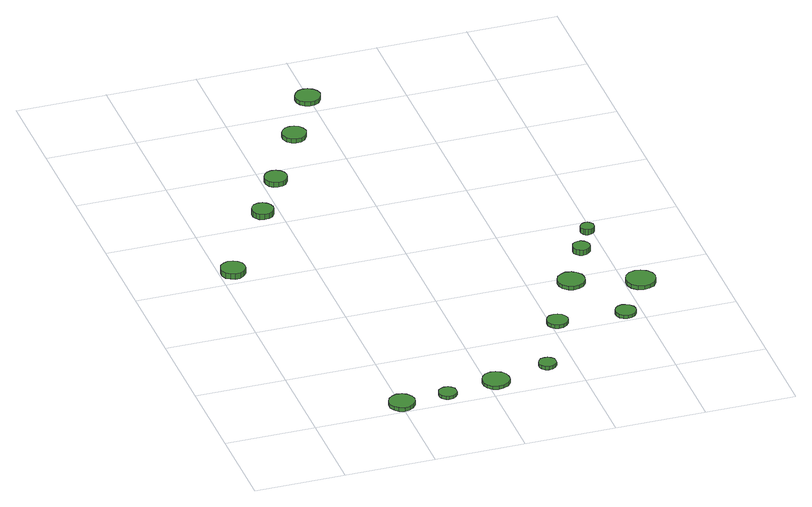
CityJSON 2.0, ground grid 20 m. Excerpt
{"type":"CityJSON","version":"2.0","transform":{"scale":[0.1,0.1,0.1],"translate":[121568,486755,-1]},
"CityObjects":{
"tree1":{"type":"SolitaryVegetationObject","attributes":{"function":"something"},"geometry":[{"type":"MultiSurface","lod":"1","boundaries":[[[0,1,2,3,4,5,6,7,8,9,10,11,12,13,14]],[[15,16,17,18,19,20,21,22,23,24,25,26,27,28,29]],[[0,29,28,1]],[[1,28,27,2]],[[2,27,26,3]],[[3,26,25,4]],[[4,25,24,5]],[[5,24,23,6]],[[6,23,22,7]],[[7,22,21,8]],[[8,21,20,9]],[[9,20,19,10]],[[10,19,18,11]],[[11,18,17,12]],[[12,17,16,13]],[[13,16,15,14]],[[14,15,29,0]]]}]},
"tree2":{"type":"SolitaryVegetationObject","attributes":{"function":"something"},"geometry":[{"type":"MultiSurface","lod":"1","boundaries":[[[30,31,32,33,34,35,36,37,38,39,40,41,42,43,44]],[[45,46,47,48,49,50,51,52,53,54,55,56,57,58,59]],[[30,59,58,31]],[[31,58,57,32]],[[32,57,56,33]],[[33,56,55,34]],[[34,55,54,35]],[[35,54,53,36]],[[36,53,52,37]],[[37,52,51,38]],[[38,51,50,39]],[[39,50,49,40]],[[40,49,48,41]],[[41,48,47,42]],[[42,47,46,43]],[[43,46,45,44]],[[44,45,59,30]]]}]},
"tree3":{"type":"SolitaryVegetationObject","attributes":{"function":"something"},"geometry":[{"type":"MultiSurface","lod":"1","boundaries":[[[60,61,62,63,64,65,66,67,68,69,70,71,72,73,74]],[[75,76,77,78,79,80,81,82,83,84,85,86,87,88,89]],[[60,89,88,61]],[[61,88,87,62]],[[62,87,86,63]],[[63,86,85,64]],[[64,85,84,65]],[[65,84,83,66]],[[66,83,82,67]],[[67,82,81,68]],[[68,81,80,69]],[[69,80,79,70]],[[70,79,78,71]],[[71,78,77,72]],[[72,77,76,73]],[[73,76,75,74]],[[74,75,89,60]]]}]},
"tree4":{"type":"SolitaryVegetationObject","attributes":{"function":"something"},"geometry":[{"type":"MultiSurface","lod":"1","boundaries":[[[90,91,92,93,94,95,96,97,98,99,100,101,102,103,104]],[[105,106,107,108,109,110,111,112,113,114,115,116,117,118,119]],[[90,119,118,91]],[[91,118,117,92]],[[92,117,116,93]],[[93,116,115,94]],[[94,115,114,95]],[[95,114,113,96]],[[96,113,112,97]],[[97,112,111,98]],[[98,111,110,99]],[[99,110,109,100]],[[100,109,108,101]],[[101,108,107,102]],[[102,107,106,103]],[[103,106,105,104]],[[104,105,119,90]]]}]},
"tree5":{"type":"SolitaryVegetationObject","attributes":{"function":"something"},"geometry":[{"type":"MultiSurface","lod":"1","boundaries":[[[120,121,122,123,124,125,126,127,128,129,130,131,132,133,134]],[[135,136,137,138,139,140,141,142,143,144,145,146,147,148,149]],[[120,149,148,121]],[[121,148,147,122]],[[122,147,146,123]],[[123,146,145,124]],[[124,145,144,125]],[[125,144,143,126]],[[126,143,142,127]],[[127,142,141,128]],[[128,141,140,129]],[[129,140,139,130]],[[130,139,138,131]],[[131,138,137,132]],[[132,137,136,133]],[[133,136,135,134]],[[134,135,149,120]]]}]},
"tree6":{"type":"SolitaryVegetationObject","attributes":{"function":"something"},"geometry":[{"type":"MultiSurface","lod":"1","boundaries":[[[150,151,152,153,154,155,156,157,158,159,160,161,162,163,164]],[[165,166,167,168,169,170,171,172,173,174,175,176,177,178,179]],[[150,179,178,151]],[[151,178,177,152]],[[152,177,176,153]],[[153,176,175,154]],[[154,175,174,155]],[[155,174,173,156]],[[156,173,172,157]],[[157,172,171,158]],[[158,171,170,159]],[[159,170,169,160]],[[160,169,168,161]],[[161,168,167,162]],[[162,167,166,163]],[[163,166,165,164]],[[164,165,179,150]]]}]},
"tree7":{"type":"SolitaryVegetationObject","attributes":{"function":"something"},"geometry":[{"type":"MultiSurface","lod":"1","boundaries":[[[180,181,182,183,184,185,186,187,188,189,190,191,192,193,194]],[[195,196,197,198,199,200,201,202,203,204,205,206,207,208,209]],[[180,209,208,181]],[[181,208,207,182]],[[182,207,206,183]],[[183,206,205,184]],[[184,205,204,185]],[[185,204,203,186]],[[186,203,202,187]],[[187,202,201,188]],[[188,201,200,189]],[[189,200,199,190]],[[190,199,198,191]],[[191,198,197,192]],[[192,197,196,193]],[[193,196,195,194]],[[194,195,209,180]]]}]},
"tree8":{"type":"SolitaryVegetationObject","attributes":{"function":"something"},"geometry":[{"type":"MultiSurface","lod":"1","boundaries":[[[210,211,212,213,214,215,216,217,218,219,220,221,222,223,224]],[[225,226,227,228,229,230,231,232,233,234,235,236,237,238,239]],[[210,239,238,211]],[[211,238,237,212]],[[212,237,236,213]],[[213,236,235,214]],[[214,235,234,215]],[[215,234,233,216]],[[216,233,232,217]],[[217,232,231,218]],[[218,231,230,219]],[[219,230,229,220]],[[220,229,228,221]],[[221,228,227,222]],[[222,227,226,223]],[[223,226,225,224]],[[224,225,239,210]]]}]},
"tree9":{"type":"SolitaryVegetationObject","attributes":{"function":"something"},"geometry":[{"type":"MultiSurface","lod":"1","boundaries":[[[240,241,242,243,244,245,246,247,248,249,250,251,252,253,254]],[[255,256,257,258,259,260,261,262,263,264,265,266,267,268,269]],[[240,269,268,241]],[[241,268,267,242]],[[242,267,266,243]],[[243,266,265,244]],[[244,265,264,245]],[[245,264,263,246]],[[246,263,262,247]],[[247,262,261,248]],[[248,261,260,249]],[[249,260,259,250]],[[250,259,258,251]],[[251,258,257,252]],[[252,257,256,253]],[[253,256,255,254]],[[254,255,269,240]]]}]},
"tree10":{"type":"SolitaryVegetationObject","attributes":{"function":"something"},"geometry":[{"type":"MultiSurface","lod":"1","boundaries":[[[270,271,272,273,274,275,276,277,278,279,280,281,282,283,284]],[[285,286,287,288,289,290,291,292,293,294,295,296,297,298,299]],[[270,299,298,271]],[[271,298,297,272]],[[272,297,296,273]],[[273,296,295,274]],[[274,295,294,275]],[[275,294,293,276]],[[276,293,292,277]],[[277,292,291,278]],[[278,291,290,279]],[[279,290,289,280]],[[280,289,288,281]],[[281,288,287,282]],[[282,287,286,283]],[[283,286,285,284]],[[284,285,299,270]]]}]},
"tree11":{"type":"SolitaryVegetationObject","attributes":{"function":"something"},"geometry":[{"type":"MultiSurface","lod":"1","boundaries":[[[300,301,302,303,304,305,306,307,308,309,310,311,312,313,314]],[[315,316,317,318,319,320,321,322,323,324,325,326,327,328,329]],[[300,329,328,301]],[[301,328,327,302]],[[302,327,326,303]],[[303,326,325,304]],[[304,325,324,305]],[[305,324,323,306]],[[306,323,322,307]],[[307,322,321,308]],[[308,321,320,309]],[[309,320,319,310]],[[310,319,318,311]],[[311,318,317,312]],[[312,317,316,313]],[[313,316,315,314]],[[314,315,329,300]]]}]},
"tree12":{"type":"SolitaryVegetationObject","attributes":{"function":"something"},"geometry":[{"type":"MultiSurface","lod":"1","boundaries":[[[330,331,332,333,334,335,336,337,338,339,340,341,342,343,344]],[[345,346,347,348,349,350,351,352,353,354,355,356,357,358,359]],[[330,359,358,331]],[[331,358,357,332]],[[332,357,356,333]],[[333,356,355,334]],[[334,355,354,335]],[[335,354,353,336]],[[336,353,352,337]],[[337,352,351,338]],[[338,351,350,339]],[[339,350,349,340]],[[340,349,348,341]],[[341,348,347,342]],[[342,347,346,343]],[[343,346,345,344]],[[344,345,359,330]]]}]},
"tree13":{"type":"SolitaryVegetationObject","attributes":{"function":"something"},"geometry":[{"type":"MultiSurface","lod":"1","boundaries":[[[360,361,362,363,364,365,366,367,368,369,370,371,372,373,374]],[[375,376,377,378,379,380,381,382,383,384,385,386,387,388,389]],[[360,389,388,361]],[[361,388,387,362]],[[362,387,386,363]],[[363,386,385,364]],[[364,385,384,365]],[[365,384,383,366]],[[366,383,382,367]],[[367,382,381,368]],[[368,381,380,369]],[[369,380,379,370]],[[370,379,378,371]],[[371,378,377,372]],[[372,377,376,373]],[[373,376,375,374]],[[374,375,389,360]]]}]},
"tree14":{"type":"SolitaryVegetationObject","attributes":{"function":"something"},"geometry":[{"type":"MultiSurface","lod":"1","boundaries":[[[390,391,392,393,394,395,396,397,398,399,400,401,402,403,404]],[[405,406,407,408,409,410,411,412,413,414,415,416,417,418,419]],[[390,419,418,391]],[[391,418,417,392]],[[392,417,416,393]],[[393,416,415,394]],[[394,415,414,395]],[[395,414,413,396]],[[396,413,412,397]],[[397,412,411,398]],[[398,411,410,399]],[[399,410,409,400]],[[400,409,408,401]],[[401,408,407,402]],[[402,407,406,403]],[[403,406,405,404]],[[404,405,419,390]]]}]},
"tree15":{"type":"SolitaryVegetationObject","attributes":{"function":"something"},"geometry":[{"type":"MultiSurface","lod":"1","boundaries":[[[420,421,422,423,424,425,426,427,428,429,430,431,432,433,434]],[[435,436,437,438,439,440,441,442,443,444,445,446,447,448,449]],[[420,449,448,421]],[[421,448,447,422]],[[422,447,446,423]],[[423,446,445,424]],[[424,445,444,425]],[[425,444,443,426]],[[426,443,442,427]],[[427,442,441,428]],[[428,441,440,429]],[[429,440,439,430]],[[430,439,438,431]],[[431,438,437,432]],[[432,437,436,433]],[[433,436,435,434]],[[434,435,449,420]]]}]}
},
"vertices":[
[231,32,16],[228,43,16],[221,53,16],[211,59,16],[199,60,16],[188,56,16],[179,48,16],[174,38,16],[174,26,16],[179,15,16],[188,7,16],[199,3,16],[211,5,16],[221,11,16],[228,20,16],[228,20,7],[221,11,7],[211,5,7],[199,3,7],[188,7,7],[179,15,7],[174,26,7],[174,38,7],[179,48,7],[188,56,7],[199,60,7],[211,59,7],[221,53,7],[228,43,7],[231,32,7],
[54,635,25],[52,646,25],[45,655,25],[35,660,25],[24,662,25],[14,658,25],[5,651,25],[1,640,25],[1,629,25],[5,619,25],[14,612,25],[24,608,25],[35,609,25],[45,615,25],[52,624,25],[52,624,12],[45,615,12],[35,609,12],[24,608,12],[14,612,12],[5,619,12],[1,629,12],[1,640,12],[5,651,12],[14,658,12],[24,662,12],[35,660,12],[45,655,12],[52,646,12],[54,635,12],
[326,39,14],[325,47,14],[320,54,14],[313,58,14],[304,59,14],[296,56,14],[290,51,14],[287,43,14],[287,35,14],[290,27,14],[296,21,14],[304,19,14],[313,20,14],[320,24,14],[325,31,14],[325,31,7],[320,24,7],[313,20,7],[304,19,7],[296,21,7],[290,27,7],[287,35,7],[287,43,7],[290,51,7],[296,56,7],[304,59,7],[313,58,7],[320,54,7],[325,47,7],[326,39,7],
[185,842,23],[183,852,23],[177,860,23],[169,865,23],[159,866,23],[149,863,23],[142,856,23],[138,847,23],[138,837,23],[142,828,23],[149,821,23],[159,818,23],[169,819,23],[177,824,23],[183,832,23],[183,832,10],[177,824,10],[169,819,10],[159,818,10],[149,821,10],[142,828,10],[138,837,10],[138,847,10],[142,856,10],[149,863,10],[159,866,10],[169,865,10],[177,860,10],[183,852,10],[185,842,10],
[448,54,15],[446,66,15],[438,76,15],[427,82,15],[415,84,15],[403,80,15],[394,71,15],[389,60,15],[389,47,15],[394,36,15],[403,27,15],[415,24,15],[427,25,15],[438,31,15],[446,41,15],[446,41,7],[438,31,7],[427,25,7],[415,24,7],[403,27,7],[394,36,7],[389,47,7],[389,60,7],[394,71,7],[403,80,7],[415,84,7],[427,82,7],[438,76,7],[446,66,7],[448,54,7],
[255,962,19],[253,972,19],[247,980,19],[238,985,19],[228,987,19],[218,983,19],[210,976,19],[206,967,19],[206,957,19],[210,947,19],[218,940,19],[228,937,19],[238,938,19],[247,943,19],[253,952,19],[253,952,7],[247,943,7],[238,938,7],[228,937,7],[218,940,7],[210,947,7],[206,957,7],[206,967,7],[210,976,7],[218,983,7],[228,987,7],[238,985,7],[247,980,7],[253,972,7],[255,962,7],
[562,84,15],[561,92,15],[556,98,15],[549,102,15],[541,103,15],[533,101,15],[527,95,15],[524,88,15],[524,80,15],[527,73,15],[533,67,15],[541,65,15],[549,66,15],[556,70,15],[561,76,15],[561,76,7],[556,70,7],[549,66,7],[541,65,7],[533,67,7],[527,73,7],[524,80,7],[524,88,7],[527,95,7],[533,101,7],[541,103,7],[549,102,7],[556,98,7],[561,92,7],[562,84,7],
[350,1119,17],[347,1130,17],[341,1139,17],[331,1144,17],[320,1145,17],[310,1142,17],[302,1135,17],[297,1125,17],[297,1114,17],[302,1103,17],[310,1096,17],[320,1093,17],[331,1094,17],[341,1099,17],[347,1108,17],[347,1108,7],[341,1099,7],[331,1094,7],[320,1093,7],[310,1096,7],[302,1103,7],[297,1114,7],[297,1125,7],[302,1135,7],[310,1142,7],[320,1145,7],[331,1144,7],[341,1139,7],[347,1130,7],[350,1119,7],
[639,238,15],[637,247,15],[631,255,15],[623,260,15],[613,261,15],[604,258,15],[597,252,15],[593,243,15],[593,233,15],[597,225,15],[604,218,15],[613,215,15],[623,216,15],[631,221,15],[637,229,15],[637,229,7],[631,221,7],[623,216,7],[613,215,7],[604,218,7],[597,225,7],[593,233,7],[593,243,7],[597,252,7],[604,258,7],[613,261,7],[623,260,7],[631,255,7],[637,247,7],[639,238,7],
[425,1251,17],[422,1262,17],[415,1271,17],[405,1277,17],[394,1278,17],[383,1275,17],[375,1267,17],[370,1257,17],[370,1245,17],[375,1235,17],[383,1227,17],[394,1224,17],[405,1225,17],[415,1230,17],[422,1240,17],[422,1240,7],[415,1230,7],[405,1225,7],[394,1224,7],[383,1227,7],[375,1235,7],[370,1245,7],[370,1257,7],[375,1267,7],[383,1275,7],[394,1278,7],[405,1277,7],[415,1271,7],[422,1262,7],[425,1251,7],
[723,381,16],[721,393,16],[713,403,16],[703,409,16],[690,411,16],[679,407,16],[669,399,16],[664,387,16],[664,375,16],[669,364,16],[679,355,16],[690,351,16],[703,353,16],[713,359,16],[721,369,16],[721,369,7],[713,359,7],[703,353,7],[690,351,7],[679,355,7],[669,364,7],[664,375,7],[664,387,7],[669,399,7],[679,407,7],[690,411,7],[703,409,7],[713,403,7],[721,393,7],[723,381,7],
[787,229,15],[785,238,15],[779,246,15],[771,251,15],[762,252,15],[753,249,15],[746,243,15],[742,234,15],[742,225,15],[746,216,15],[753,210,15],[762,207,15],[771,208,15],[779,212,15],[785,220,15],[785,220,7],[779,212,7],[771,208,7],[762,207,7],[753,210,7],[746,216,7],[742,225,7],[742,234,7],[746,243,7],[753,249,7],[762,252,7],[771,251,7],[779,246,7],[785,238,7],[787,229,7],
[773,495,20],[771,503,20],[766,510,20],[759,514,20],[751,514,20],[744,512,20],[738,507,20],[735,499,20],[735,491,20],[738,484,20],[744,479,20],[751,476,20],[759,477,20],[766,481,20],[771,487,20],[771,487,7],[766,481,7],[759,477,7],[751,476,7],[744,479,7],[738,484,7],[735,491,7],[735,499,7],[738,507,7],[744,512,7],[751,514,7],[759,514,7],[766,510,7],[771,503,7],[773,495,7],
[867,339,16],[864,352,16],[856,363,16],[844,370,16],[831,372,16],[818,368,16],[807,358,16],[802,346,16],[802,332,16],[807,320,16],[818,310,16],[831,306,16],[844,308,16],[856,314,16],[864,326,16],[864,326,7],[856,314,7],[844,308,7],[831,306,7],[818,310,7],[807,320,7],[802,332,7],[802,346,7],[807,358,7],[818,368,7],[831,372,7],[844,370,7],[856,363,7],[864,352,7],[867,339,7],
[805,564,21],[804,570,21],[800,575,21],[795,579,21],[788,579,21],[782,577,21],[778,573,21],[775,567,21],[775,561,21],[778,555,21],[782,551,21],[788,549,21],[795,550,21],[800,553,21],[804,558,21],[804,558,8],[800,553,8],[795,550,8],[788,549,8],[782,551,8],[778,555,8],[775,561,8],[775,567,8],[778,573,8],[782,577,8],[788,579,8],[795,579,8],[800,575,8],[804,570,8],[805,564,8]
]}
